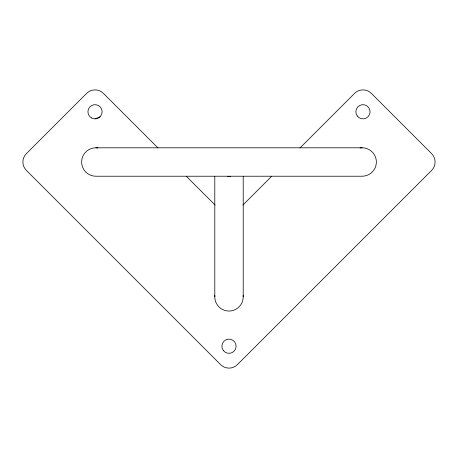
<?xml version="1.0" encoding="UTF-8"?>
<svg xmlns="http://www.w3.org/2000/svg" width="458" height="458" viewBox="0 0 458 458"><rect width="100%" height="100%" fill="white"/><g stroke="black" fill="none" stroke-linecap="round" stroke-linejoin="round"><path stroke-width="0.69" d="M242.929 205.024L271.731 176.221M300.03 147.923L354.601 93.352A11.839 11.839 0 0 1 371.346 93.352L431.631 153.642A11.839 11.839 0 0 1 431.631 170.387L237.376 364.648A11.839 11.839 0 0 1 220.624 364.648L26.369 170.387A11.839 11.839 0 0 1 26.369 153.642L86.654 93.352A11.839 11.839 0 0 1 103.399 93.352L157.97 147.923M95.029 118.88L100.05 116.801M362.158 147.802L95.842 147.802M186.269 176.221L215.071 205.024M243.209 176.445L243.209 296.841M214.791 176.445L214.791 296.841M97.92 147.951A14.215 14.215 0 0 0 81.667 160.97A14.215 14.215 0 0 0 95.842 176.227L362.158 176.221A14.215 14.215 0 0 0 376.333 160.97A14.215 14.215 0 0 0 360.08 147.951M230.322 176.324A14.209 14.192 0 0 1 227.678 176.324M243.152 295.462A14.221 14.221 0 0 1 229 311.062A14.221 14.221 0 0 1 214.848 295.462M91.474 117.929A7.105 7.105 0 0 0 102.134 111.775A7.105 7.105 0 0 0 91.474 105.621A7.105 7.105 0 0 0 91.474 117.929M223.298 350.462A7.105 7.105 0 0 0 235.521 349.048A7.105 7.105 0 0 0 228.181 339.166A7.105 7.105 0 0 0 223.298 350.462M357.269 116.011A7.105 7.105 0 0 0 369.491 114.597A7.105 7.105 0 0 0 362.158 104.716A7.105 7.105 0 0 0 357.269 116.011"/></g></svg>
